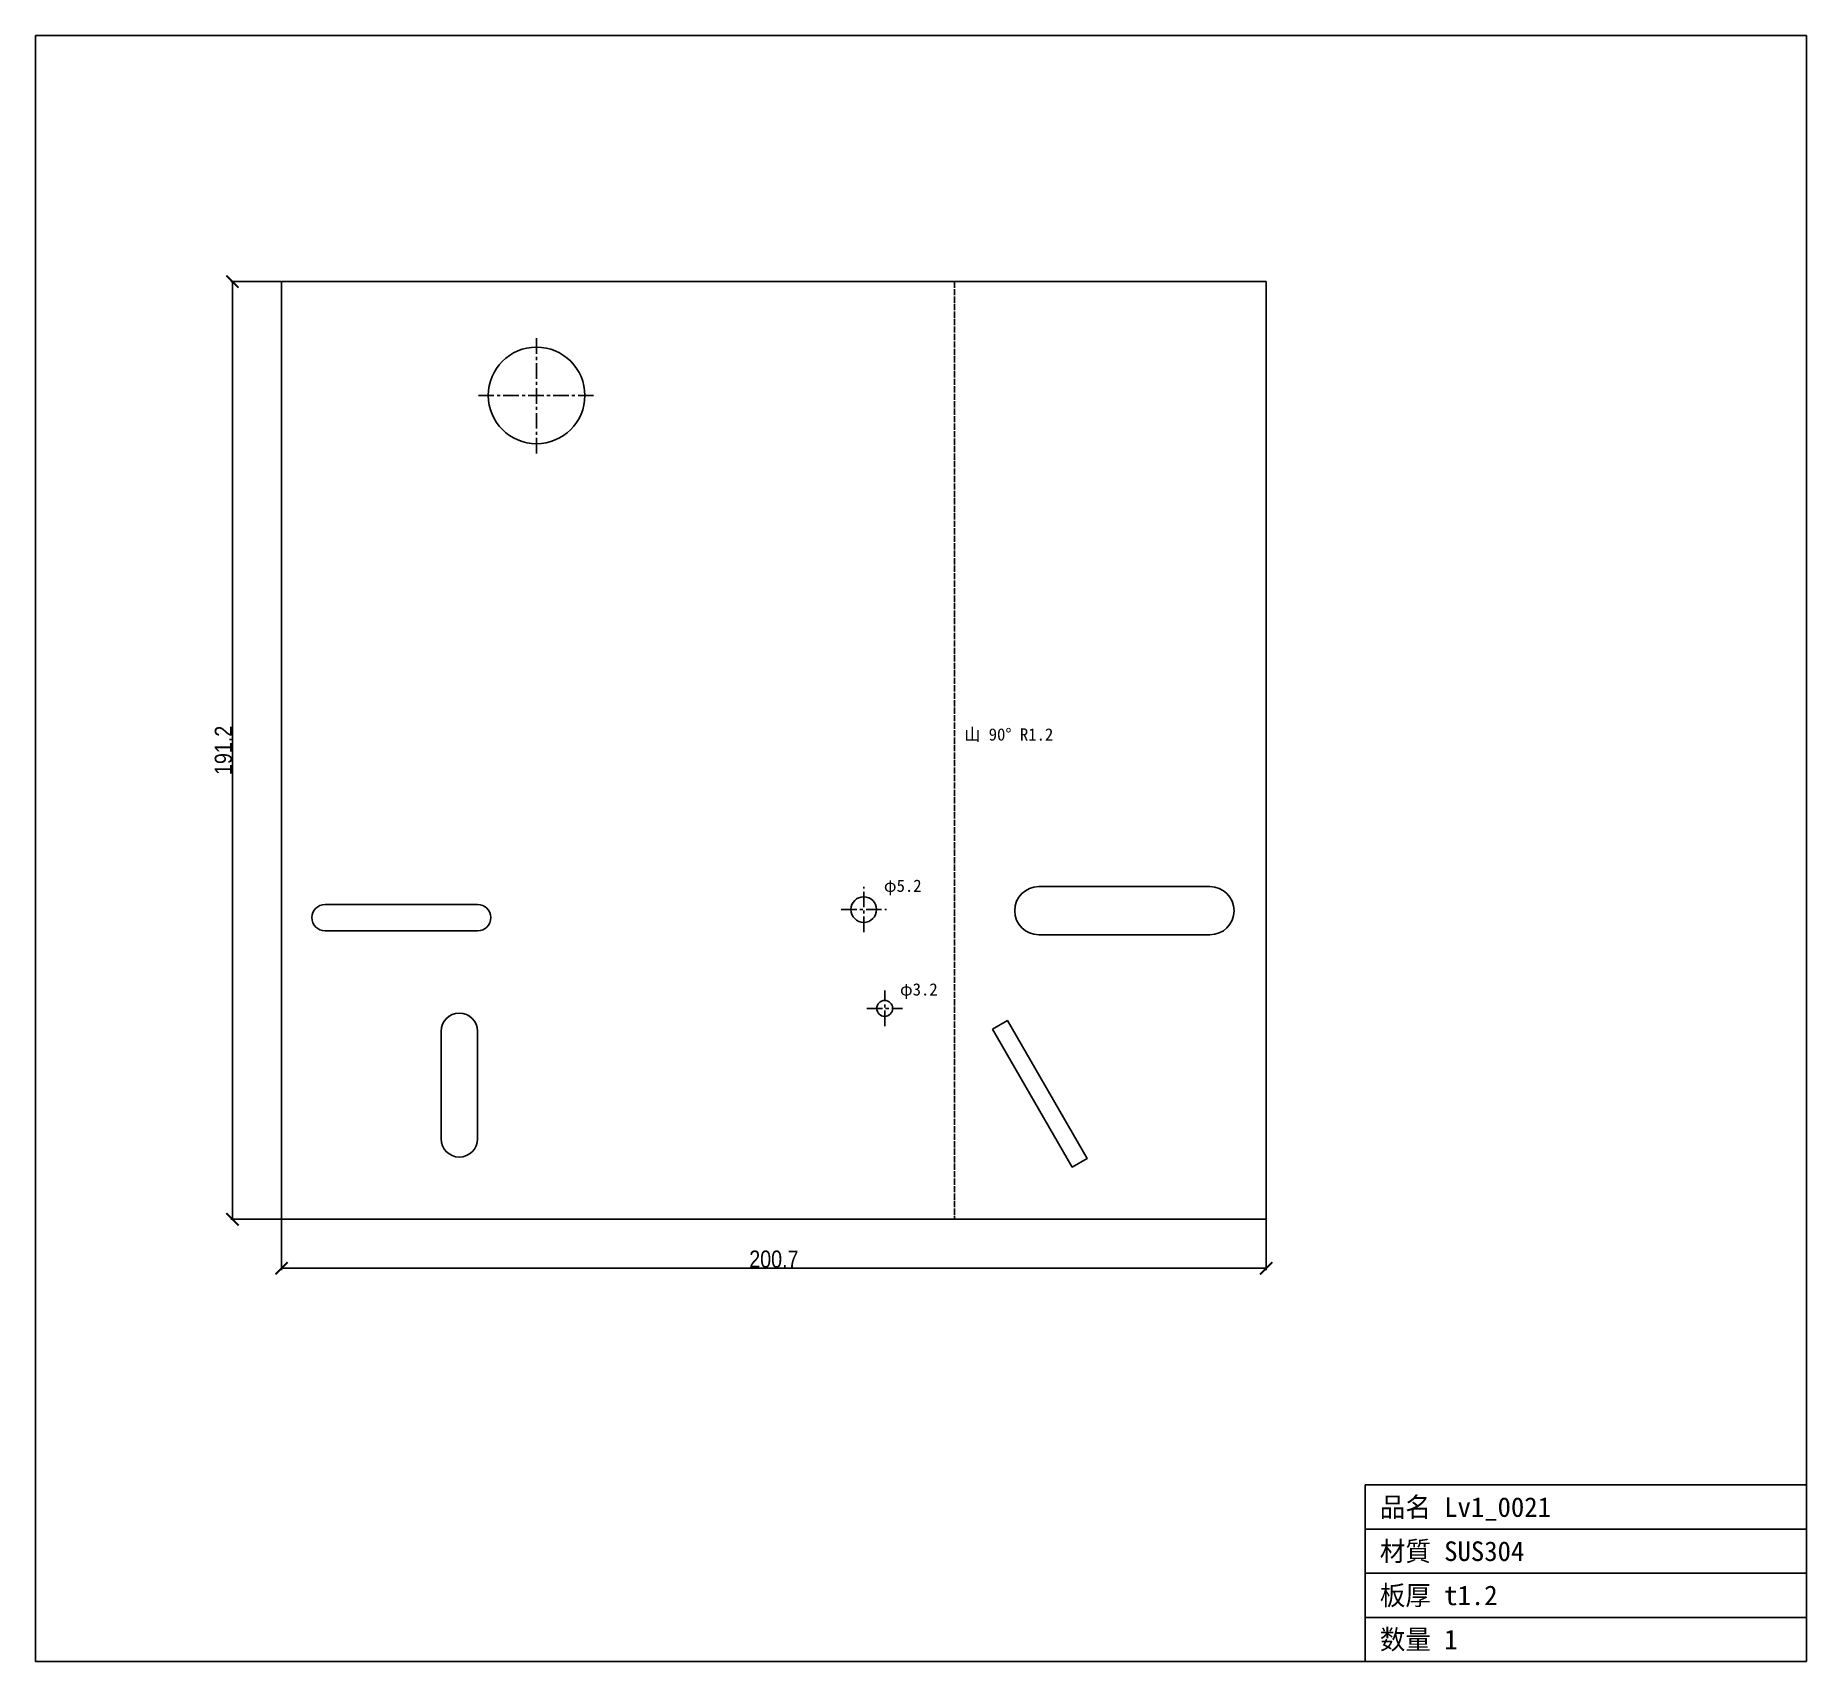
# Model space of a CAD drawing. Header units: millimetres. Extents: x -50 to 311, y -90 to 241.
import ezdxf

# ---------------------------------------------------------------- set-up
doc = ezdxf.new("R2010")
doc.units = ezdxf.units.MM
doc.linetypes.add('CENTER', pattern=[5.08, 3.175, -0.635, 0.635, -0.635])
doc.linetypes.add('DASHED', pattern=[1.524, 1.27, -0.254])
for name, color, linetype in [('10', 7, 'Continuous'), ('18', 7, 'Continuous'), ('19', 7, 'Continuous'), ('2', 7, 'Continuous'), ('6', 7, 'Continuous'), ('7', 7, 'Continuous')]:
    doc.layers.add(name, color=color, linetype=linetype)
doc.styles.add('OpenSansCondensed-Light', font='OpenSansCondensed-Light.ttf')
doc.dimstyles.new('EZDXF', dxfattribs={"dimtxt": 0.25, "dimasz": 0.175, "dimexe": 0.375, "dimexo": 0.125, "dimgap": 0.1, "dimtad": 1, "dimlfac": 100, "dimzin": 12, "dimdsep": 46, "dimtxsty": 'OpenSansCondensed-Light', "dimblk": 'ARCHTICK', "dimcen": 2.5, "dimazin": 3, "dimtfac": 0.5, "dimtmove": 2, "dimatfit": 3})

# ---------------------------------------------------------------- blocks, each defined once
blk = doc.blocks.new('HOLE_D19_69')
blk.add_circle((0, 0), 9.85)
blk = doc.blocks.new('_ARCHTICK')
at = {"color": 0, "linetype": 'BYBLOCK', "const_width": 0.15}
blk.add_lwpolyline([(-0.5, -0.5), (0.5, 0.5)], dxfattribs=at)

msp = doc.modelspace()

# ---------------------------------------------------------------- linework, layer by layer
at = {"layer": '10', "color": 7, "linetype": 'CONTINUOUS'}
for p, q in [((0, 191.18), (0, 148.79)), ((200.73, 191.18), (0, 191.18)), ((200.73, 104.81), (200.73, 191.18)), ((0, 148.79), (0, 135.4)), ((0, 135.4), (0, 85.56)), ((200.73, 0), (200.73, 104.81)), ((0, 85.56), (0, 0)), ((154.39, 67.83), (189.26, 67.83)), ((189.26, 57.98), (154.39, 57.98)), ((32.52, 16.39), (32.52, 38.34)), ((39.94, 38.34), (39.94, 16.39)), ((0, 0), (200.73, 0))]:
    msp.add_line(p, q, dxfattribs=at)
msp.add_lwpolyline([(8.87, 64.19), (39.97, 64.19, -1), (39.97, 58.79), (8.87, 58.79, -1)], format="xyb", close=True, dxfattribs=at)
msp.add_lwpolyline([(144.96, 38.75), (147.98, 40.5), (164.22, 12.37), (161.2, 10.62)], close=True, dxfattribs=at)
for centre, radius in [((118.69, 63.14), 2.61), ((122.96, 42.99), 1.62)]:
    msp.add_circle(centre, radius, dxfattribs=at)
for centre, radius, start, end in [((154.39, 62.91), 4.92, 90, -90), ((189.26, 62.91), 4.92, -90, 90), ((36.23, 38.34), 3.71, 0, 180), ((36.23, 16.39), 3.71, 180, 0)]:
    msp.add_arc(centre, radius, start, end, dxfattribs=at)
at = {"layer": '18', "color": 1, "linetype": 'CENTER'}
for p, q in [((51.98, 156.12), (51.98, 179.81)), ((40.13, 167.96), (63.82, 167.96)), ((118.69, 58.53), (118.69, 67.75)), ((114.08, 63.14), (123.3, 63.14)), ((122.96, 39.37), (122.96, 46.61)), ((119.34, 42.99), (126.58, 42.99))]:
    msp.add_line(p, q, dxfattribs=at)
at = {"layer": '6', "color": 7, "linetype": 'CONTINUOUS'}
for p, q in [((310.91, 241.36), (-50.18, 241.36)), ((-50.18, 241.36), (-50.18, -90.18)), ((310.91, -90.18), (310.91, 241.36)), ((220.91, -90.18), (220.91, -54.18)), ((220.91, -54.18), (310.91, -54.18)), ((220.91, -63.18), (310.91, -63.18)), ((220.91, -72.18), (310.91, -72.18)), ((220.91, -81.18), (310.91, -81.18)), ((-50.18, -90.18), (310.91, -90.18))]:
    msp.add_line(p, q, dxfattribs=at)
at = {"layer": '7', "color": 4, "linetype": 'DASHED'}
msp.add_line((137.22, 191.18), (137.22, 0), dxfattribs=at)

# ---------------------------------------------------------------- block references
at = {"layer": '10', "color": 7, "linetype": 'CONTINUOUS'}
msp.add_blockref('HOLE_D19_69', (51.98, 167.96), dxfattribs=at)

# ---------------------------------------------------------------- texts
at = {"layer": '2', "color": 2}
for s, height, p in [('山 90° R1.2', 2.5, (139.22, 97.59)), ('φ5.2', 2.5, (122.8, 66.75)), ('φ3.2', 2.5, (126.08, 45.61)), ('品名 Lv1_0021', 4, (223.91, -60.68)), ('材質 SUS304', 4, (223.91, -69.68)), ('板厚 t1.2', 4, (223.91, -78.68)), ('数量 1', 4, (223.91, -87.68))]:
    msp.add_text(s, height=height, dxfattribs=at).set_placement(p)

# ---------------------------------------------------------------- dimensions: what is measured, and where the dimension line sits
at = {"layer": '19', "color": 2}
msp.add_linear_dim(base=(-10, 0), p1=(0, 0), p2=(0, 191.18), angle=90, dimstyle='EZDXF', override={"dimtxt": 3.5, "dimasz": 2.5, "dimdec": 1, "dimlfac": 1}, dxfattribs=at).render()
msp.add_linear_dim(base=(0, -10), p1=(0, 0), p2=(200.73, 0), dimstyle='EZDXF', override={"dimtxt": 3.5, "dimasz": 2.5, "dimdec": 1, "dimlfac": 1}, dxfattribs=at).render()

doc.saveas('drawing.dxf')
